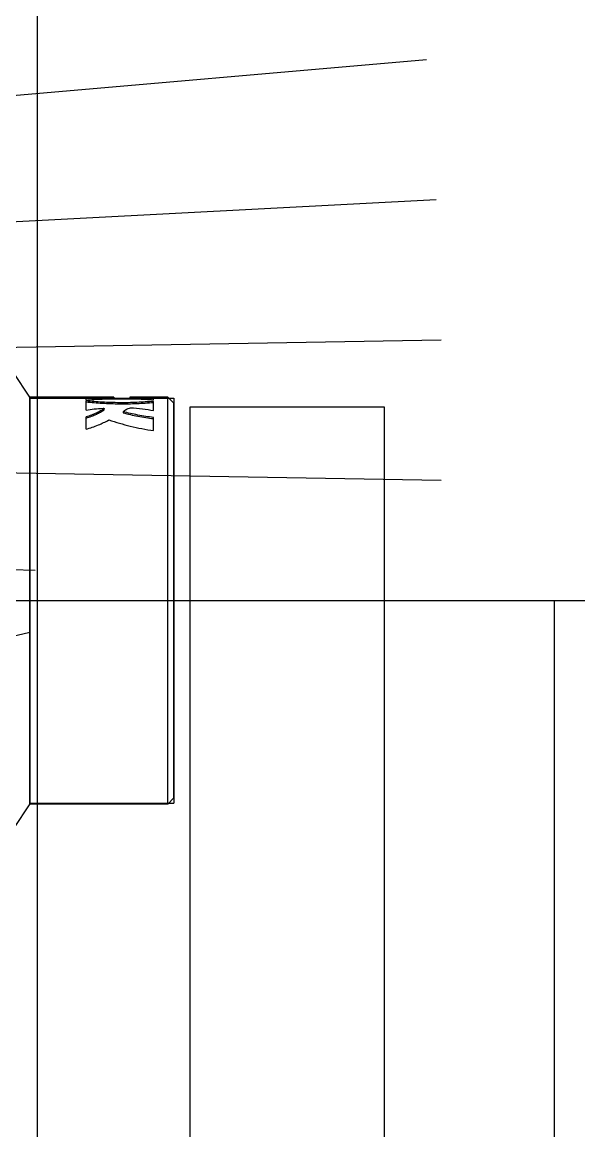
# Model space of a CAD drawing. Header units: inches. Extents: x -164 to 250, y -285 to 80.
# Drawn here: x -83.927 to -81.775, y -120.198 to -115.909 of the extents above; entities that cross this region are included whole.
import ezdxf

# ---------------------------------------------------------------- set-up
doc = ezdxf.new("R2010")
doc.units = ezdxf.units.IN
doc.header["$MEASUREMENT"] = 0
for name, color, linetype in [('LAY0001', 7, 'Continuous'), ('LAYER_CURVE', 7, 'Continuous'), ('LAYER_FEATURE', 7, 'Continuous'), ('trajectories', 3, 'Continuous')]:
    doc.layers.add(name, color=color, linetype=linetype)

msp = doc.modelspace()

# ---------------------------------------------------------------- linework, layer by layer
for p, q in [((-83.86829, -122.47999), (-83.86829, -102.47999)), ((-83.96829, -118.02659), (-83.87682, -118.02978))]:
    msp.add_line(p, q)
at = {"color": 7, "linetype": 'Continuous'}
for p, q in [((-83.57247, -117.35958), (-83.89742, -117.35958)), ((-83.68012, -117.37126), (-83.68012, -117.35965)), ((-83.68012, -117.41042), (-83.68012, -117.37432)), ((-83.57247, -117.35958), (-83.57247, -117.36418)), ((-83.57247, -117.36352), (-83.51095, -117.36352)), ((-83.36356, -117.35958), (-83.51095, -117.35958)), ((-83.51095, -117.35958), (-83.51095, -117.36445)), ((-83.41868, -117.37011), (-83.41868, -117.35974)), ((-83.41868, -117.41217), (-83.41868, -117.37625)), ((-83.68012, -117.48367), (-83.68012, -117.43648)), ((-83.61015, -117.40923), (-83.60968, -117.40856)), ((-83.60968, -117.40856), (-83.60968, -117.40438)), ((-83.53657, -117.4166), (-83.53657, -117.42084)), ((-83.41868, -117.48952), (-83.41868, -117.43875))]:
    msp.add_line(p, q, dxfattribs=at)
for points, knots in [([(-83.57247, -117.36024), (-83.59098, -117.36032), (-83.61843, -117.36027), (-83.65431, -117.35991), (-83.67169, -117.35972), (-83.68012, -117.35965)], [0, 0, 0, 0, 0.5158149, 0.7649693, 1, 1, 1, 1]), ([(-83.68012, -117.36359), (-83.67169, -117.36366), (-83.65431, -117.36385), (-83.61843, -117.36421), (-83.59098, -117.36427), (-83.57247, -117.36418)], [0, 0, 0, 0, 0.2350318, 0.4841851, 1, 1, 1, 1]), ([(-83.68012, -117.37126), (-83.66994, -117.37028), (-83.64903, -117.36868), (-83.61701, -117.36712), (-83.58391, -117.36621), (-83.55021, -117.36584), (-83.51641, -117.36599), (-83.48299, -117.36666), (-83.45045, -117.36792), (-83.42911, -117.36927), (-83.41868, -117.37011)], [0, 0, 0, 0, 0.1172736, 0.240335, 0.3674672, 0.4968581, 0.6266521, 0.7549856, 0.8800227, 1, 1, 1, 1]), ([(-83.41868, -117.37625), (-83.44017, -117.3781), (-83.48407, -117.38101), (-83.5503, -117.38214), (-83.616, -117.37987), (-83.65916, -117.37637), (-83.68012, -117.37432)], [0, 0, 0, 0, 0.247147, 0.5039282, 0.7587093, 1, 1, 1, 1]), ([(-83.68012, -117.37833), (-83.65916, -117.3804), (-83.616, -117.38391), (-83.55031, -117.38619), (-83.48407, -117.38505), (-83.44017, -117.38213), (-83.41868, -117.38027)], [0, 0, 0, 0, 0.2412916, 0.4960722, 0.7528528, 1, 1, 1, 1]), ([(-83.41868, -117.35974), (-83.43362, -117.3599), (-83.46437, -117.36032), (-83.49513, -117.36051), (-83.51095, -117.36051)], [0, 0, 0, 0, 0.4856606, 1, 1, 1, 1]), ([(-83.51095, -117.36445), (-83.49513, -117.36445), (-83.46437, -117.36426), (-83.43362, -117.36384), (-83.41868, -117.36368)], [0, 0, 0, 0, 0.5143393, 1, 1, 1, 1]), ([(-83.68012, -117.41042), (-83.66949, -117.40852), (-83.64762, -117.40544), (-83.62562, -117.40363), (-83.61438, -117.40299)], [0, 0, 0, 0, 0.4894518, 1, 1, 1, 1]), ([(-83.61015, -117.40505), (-83.61456, -117.408), (-83.62435, -117.41385), (-83.64065, -117.42195), (-83.65947, -117.42974), (-83.67299, -117.43431), (-83.68012, -117.43648)], [0, 0, 0, 0, 0.2065483, 0.4438926, 0.7093563, 1, 1, 1, 1]), ([(-83.68012, -117.44085), (-83.67299, -117.43867), (-83.65946, -117.43406), (-83.64065, -117.42623), (-83.62434, -117.41807), (-83.61456, -117.4122), (-83.61015, -117.40923)], [0, 0, 0, 0, 0.2905521, 0.5559767, 0.7933485, 1, 1, 1, 1]), ([(-83.61438, -117.40299), (-83.61379, -117.40296), (-83.61291, -117.40297), (-83.6118, -117.40313), (-83.61109, -117.4033), (-83.6105, -117.40351), (-83.61006, -117.40376), (-83.60976, -117.40405), (-83.60968, -117.40428), (-83.60968, -117.40438)], [0, 0, 0, 0, 0.3432788, 0.5035566, 0.6466954, 0.7680182, 0.8654081, 0.9402713, 1, 1, 1, 1]), ([(-83.60968, -117.40438), (-83.60968, -117.40444), (-83.60974, -117.40472), (-83.60997, -117.40493), (-83.61015, -117.40505)], [0, 0, 0, 0, 0.2086356, 1, 1, 1, 1]), ([(-83.53657, -117.4166), (-83.53323, -117.41304), (-83.52675, -117.40848), (-83.51686, -117.40377), (-83.51113, -117.40169), (-83.50808, -117.40071)], [0, 0, 0, 0, 0.445174, 0.7083168, 1, 1, 1, 1]), ([(-83.41868, -117.43875), (-83.43915, -117.43625), (-83.4787, -117.43), (-83.51777, -117.4213), (-83.53657, -117.4166)], [0, 0, 0, 0, 0.5154955, 1, 1, 1, 1]), ([(-83.53657, -117.42084), (-83.51777, -117.42557), (-83.47871, -117.43432), (-83.43915, -117.44062), (-83.41868, -117.44313)], [0, 0, 0, 0, 0.4845152, 1, 1, 1, 1]), ([(-83.50808, -117.40071), (-83.49268, -117.4017), (-83.46273, -117.40443), (-83.43301, -117.40919), (-83.41868, -117.41217)], [0, 0, 0, 0, 0.5132453, 1, 1, 1, 1]), ([(-83.68012, -117.48367), (-83.66393, -117.47936), (-83.63383, -117.46926), (-83.60516, -117.45564), (-83.59214, -117.44842)], [0, 0, 0, 0, 0.5294456, 1, 1, 1, 1]), ([(-83.59214, -117.44842), (-83.56471, -117.45722), (-83.5075, -117.47365), (-83.44904, -117.48518), (-83.41868, -117.48952)], [0, 0, 0, 0, 0.4843943, 1, 1, 1, 1])]:
    msp.add_open_spline(points, degree=3, knots=knots, dxfattribs=at)
at = {"layer": 'LAY0001', "color": 6, "linetype": 'Continuous'}
for p, q in [((-83.89742, -117.36352), (-83.33994, -117.36352)), ((-83.89742, -118.93045), (-83.33994, -118.93045))]:
    msp.add_line(p, q, dxfattribs=at)
at = {"layer": 'LAY0001', "color": 7, "linetype": 'Continuous'}
for p, q in [((-83.89742, -117.36352), (-83.89742, -118.93045)), ((-83.33994, -117.36352), (-83.33994, -118.93045))]:
    msp.add_line(p, q, dxfattribs=at)
at = {"layer": 'LAYER_CURVE', "color": 40, "linetype": 'Continuous'}
msp.add_line((-83.89742, -118.2701), (-84.02892, -118.30096), dxfattribs=at)
at = {"layer": 'LAYER_FEATURE', "color": 7, "linetype": 'Continuous'}
for p, q in [((-83.89742, -117.35998), (-83.96067, -117.2651)), ((-83.89742, -118.93439), (-83.89742, -117.35958)), ((-83.33994, -117.38321), (-83.36356, -117.35958)), ((-83.36356, -118.93439), (-83.36356, -117.35958)), ((-83.33994, -118.91076), (-83.33994, -117.38321)), ((-83.89742, -118.93399), (-83.96067, -119.02887)), ((-83.36356, -118.93439), (-83.89742, -118.93439)), ((-83.33994, -118.91076), (-83.36356, -118.93439))]:
    msp.add_line(p, q, dxfattribs=at)
at = {"layer": 'trajectories'}
for p, q in [((-97.86829, -117.40999), (-82.36359, -116.05351)), ((-97.86829, -117.40999), (-82.3257, -116.59544)), ((-97.86829, -117.40999), (-82.30674, -117.13836)), ((-97.86829, -117.40999), (-82.30674, -117.68162)), ((-83.27744, -120.30299), (-83.27744, -117.39699)), ((-83.27744, -117.39699), (-82.52744, -117.39699)), ((-86.47417, -118.14699), (-78.45009, -118.14699)), ((-81.86829, -123.47999), (-81.86829, -118.14699))]:
    msp.add_line(p, q, dxfattribs=at)
msp.add_lwpolyline([(-82.52744, -117.39699), (-82.52744, -121.41749), (-83.64955, -121.41749)], dxfattribs=at)

doc.saveas('drawing.dxf')
